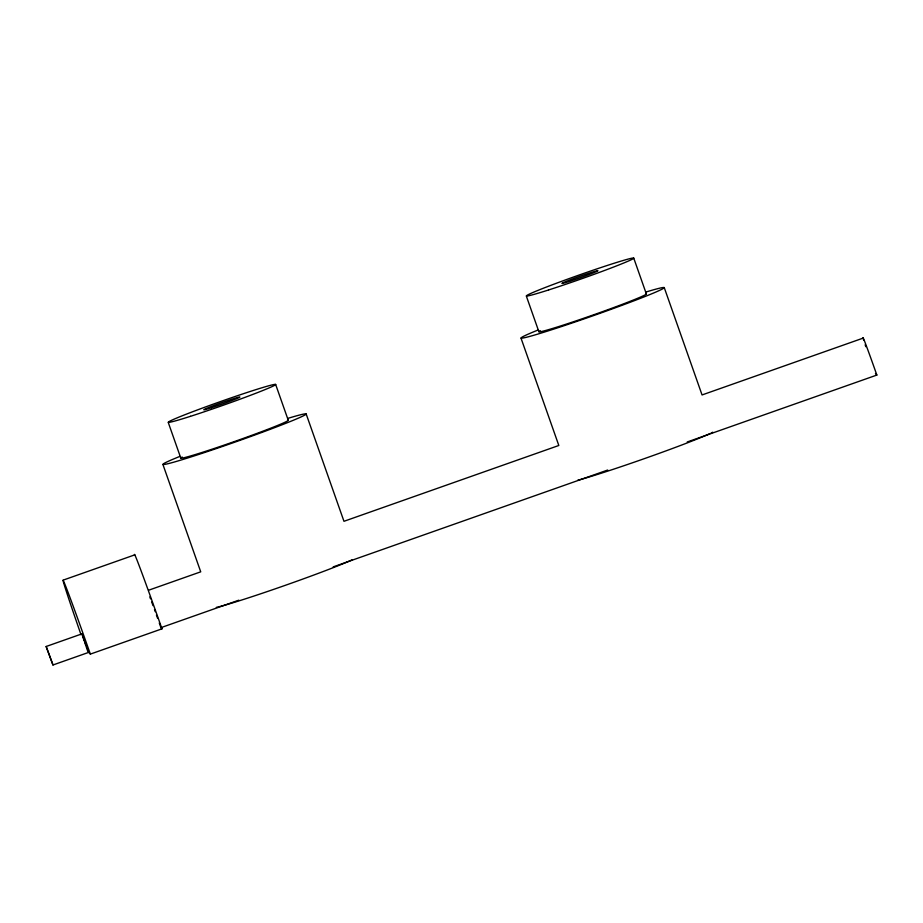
<?xml version="1.0" encoding="UTF-8"?>
<svg xmlns="http://www.w3.org/2000/svg" width="923" height="923" viewBox="0 0 923 923"><rect width="100%" height="100%" fill="white"/><g stroke="black" fill="none" stroke-linecap="round" stroke-linejoin="round"><path stroke-width="1.38" d="M63.052 580.163L134.666 554.896M148.615 590.224L200.729 571.833L162.91 464.454M863.201 338.095L702.057 394.952L664.237 287.561M88.781 652.342L52.98 664.987L46.15 646.492L81.962 633.859L88.781 652.342L90.35 654.107L161.975 628.84A75.951 1.188 70.6 0 0 134.608 555.208M159.275 622.979A37.981 0.6 70.6 0 1 160.925 627.663L238.803 600.192M333.191 566.884L607.68 470.038M687.243 441.967L876.85 375.061A37.981 0.6 70.6 0 0 863.755 340.368M875.454 373.492L876.85 375.061M160.925 627.663L161.975 628.84M46.15 646.492L52.98 664.987M633.732 258.082L646.331 293.883M526.306 295.995L538.905 331.784M520.999 338.106L558.819 445.486L343.967 521.299L306.148 413.908M275.642 384.43L288.241 420.23M168.217 422.342L180.816 458.131M86.127 646.562L87.743 651.165M84.662 642.304L85.758 645.489M84.247 641.093L82.539 635.97M865.797 346.702A37.981 0.6 70.6 0 1 865.163 344.775M149.814 596.927A37.981 0.6 70.6 0 1 150.518 598.808M151.707 602.015A37.981 0.6 70.6 0 1 153.033 605.626M154.487 609.607A37.981 0.6 70.6 0 1 155.249 611.718M156.414 614.983A37.981 0.6 70.6 0 1 157.625 618.364M712.764 432.218A75.951 2.919 -19.4 0 1 711.056 433.072M710.006 433.568A75.951 2.919 -19.4 0 1 645.142 458.362A75.951 2.919 -19.4 0 1 577.683 480.26M351.917 559.915A75.951 2.919 -19.4 0 1 287.041 584.709A75.951 2.919 -19.4 0 1 219.582 606.607M218.37 606.907A75.951 2.919 -19.4 0 1 216.317 607.38M81.062 634.828A75.951 1.188 70.6 0 1 63.399 580.786A75.951 1.188 70.6 0 1 90.35 654.107M645.719 292.095A75.951 2.919 -19.4 0 1 642.996 297.321A75.951 2.919 -19.4 0 1 543.912 332.222A75.951 2.919 -19.4 0 1 538.005 330.042M645.673 293.814A56.961 2.192 -19.4 0 1 590.674 315.839A56.961 2.192 -19.4 0 1 540.336 330.688M287.63 418.442A75.951 2.919 -19.4 0 1 284.907 423.669A75.951 2.919 -19.4 0 1 185.823 458.569A75.951 2.919 -19.4 0 1 179.904 456.389M287.584 420.161A56.961 2.192 -19.4 0 1 232.584 442.186A56.961 2.192 -19.4 0 1 182.246 457.035M548.562 289.972A56.961 2.192 -19.4 0 0 633.478 258.475A56.961 2.192 -19.4 0 0 558.011 282.657A56.961 2.192 -19.4 0 0 548.562 289.972M569.537 281.353A18.991 0.727 -19.4 0 0 597.839 270.854A18.991 0.727 -19.4 0 0 572.687 278.908A18.991 0.727 -19.4 0 0 569.537 281.353M190.473 416.319A56.961 2.192 -19.4 0 0 275.389 384.822A56.961 2.192 -19.4 0 0 199.922 409.004A56.961 2.192 -19.4 0 0 190.473 416.319M211.436 407.701A18.991 0.727 -19.4 0 0 239.749 397.202A18.991 0.727 -19.4 0 0 214.586 405.255A18.991 0.727 -19.4 0 0 211.436 407.701"/></g></svg>
